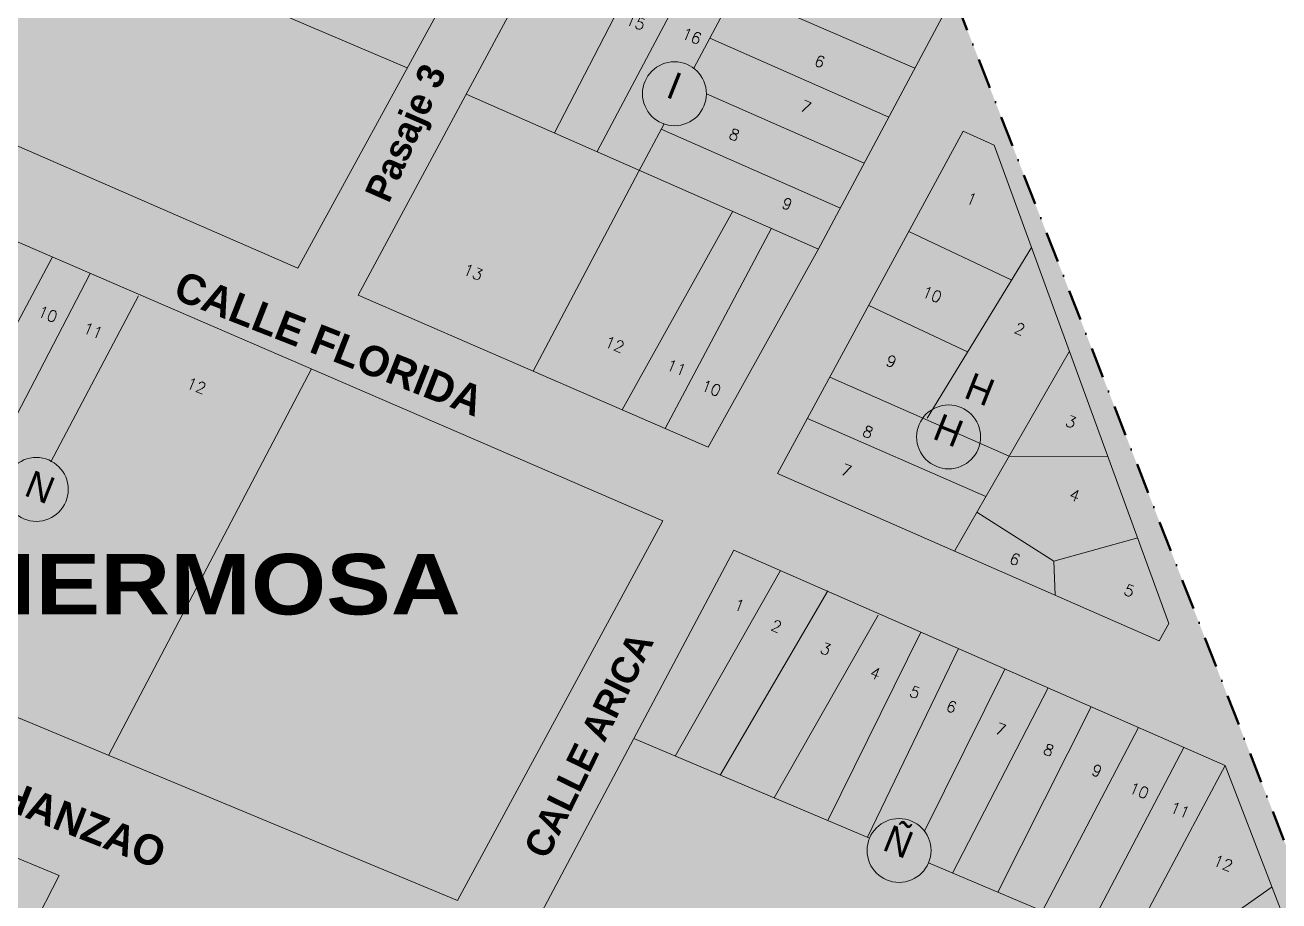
# Model space of a CAD drawing. Header units: millimetres. Extents: x -12449005 to 6504000, y 604360 to 27735491.
# Drawn here: x 713608.4 to 713815.4, y 9106561.2 to 9106705.9 of the extents above; entities that cross this region are included whole.
import ezdxf
from ezdxf.enums import TextEntityAlignment as Align

# ---------------------------------------------------------------- set-up
doc = ezdxf.new("R2010")
doc.units = ezdxf.units.MM
doc.header["$MEASUREMENT"] = 0
doc.header["$PDMODE"] = 3
doc.header["$PDSIZE"] = 0.5
doc.linetypes.add('DASHDOTX2', pattern=[50.8, 25.4, -12.7, 0, -12.7])
doc.linetypes.add('HIDDEN', pattern=[9.525, 6.35, -3.175])
doc.layers.get('0').update_dxf_attribs({"lineweight": 15})
for name, color, linetype, lineweight in [('-lote-numere', 2, 'Continuous', 13), ('02-Trazo', 130, 'Continuous', 9), ('A_LIMITES SECTORES', 1, 'DASHDOTX2', 50), ('JL - LOTE PRESCRITO', 190, 'Continuous', 30), ('JL - LOTES EXCEPTUADO', 33, 'Continuous', 30), ('Manzana', 3, 'Continuous', 18)]:
    doc.layers.add(name, color=color, linetype=linetype, lineweight=lineweight)
for name, color, linetype in [('_CALLES', 251, 'Continuous'), ('CALLES', 7, 'Continuous'), ('LOTES', 41, 'Continuous'), ('NUEVA ESPERANZA II', 160, 'Continuous')]:
    doc.layers.add(name, color=color, linetype=linetype)
doc.styles.add('CALLES', font='romans.shx', dxfattribs={"height": 2.5})
doc.styles.add('cota100', font='trebuc.ttf')
doc.styles.add('SEELGA01N', font='SIMPLEX.SHX')
doc.styles.get("Standard").update_dxf_attribs({"font": 'arial.ttf'})
doc.dimstyles.new('COTA _100', dxfattribs={"dimscale": 1.26, "dimtxt": 0.95, "dimasz": 0.04, "dimexe": 0.06, "dimexo": 0.1, "dimgap": 0.04, "dimtad": 0, "dimzin": 1, "dimdsep": 46, "dimtxsty": 'cota100', "dimblk": 'ARCHTICK', "dimcen": 0.09, "dimdle": 0.06, "dimse1": 1, "dimse2": 1, "dimsd1": 1, "dimsd2": 1, "dimclrd": 256, "dimclre": 178, "dimclrt": 7, "dimaunit": 1, "dimadec": 3, "dimazin": 0, "dimtfac": 1, "dimtmove": 2, "dimatfit": 2, "dimldrblk": 'ARCHTICK', "dimfxl": 1, "dimarcsym": 0})

# ---------------------------------------------------------------- blocks, each defined once
blk = doc.blocks.new('*D51')
at = {"layer": 'DEFPOINTS', "color": 0, "ltscale": 0.3, "transparency": 16777216}
for p in [(711798.11, 9107297.2, 0), (638644.95, 8884680.95), (638646.1, 8884680.58, 0)]:
    blk.add_point(p, dxfattribs=at)
at = {"layer": 'JL - LOTE PRESCRITO', "color": 7, "ltscale": 0.3, "transparency": 16777216, "insert": (1552507.84, 18611954.35), "char_height": 1.425, "attachment_point": 5, "rotation": 71.8094, "style": 'cota100'}
blk.add_mtext('234327.50', dxfattribs=at)
blk = doc.blocks.new('_ARCHTICK')
at = {"color": 0, "linetype": 'ByBlock', "const_width": 0.15}
blk.add_lwpolyline([(-0.5, -0.5), (0.5, 0.5)], dxfattribs=at)
blk = doc.blocks.new('*D53')
at = {"layer": 'DEFPOINTS', "color": 0, "ltscale": 0.3, "transparency": 16777216}
for p in [(711952.33, 9107351.33, 0), (711965.47, 9107341.68, 0), (711966.31, 9107342.82)]:
    blk.add_point(p, dxfattribs=at)
at = {"layer": 'JL - LOTE PRESCRITO', "color": 7, "ltscale": 0.3, "transparency": 16777216, "insert": (6503997.51, 4786217.92), "char_height": 1.425, "attachment_point": 5, "rotation": 323.7083, "style": 'cota100'}
blk.add_mtext('16.31', dxfattribs=at)
blk = doc.blocks.new('*D73')
at = {"layer": 'DEFPOINTS', "color": 0, "linetype": 'HIDDEN', "ltscale": 0.3, "transparency": 16777216}
for p in [(712011.73, 9107605.05, 0), (712012.2, 9107605.85, 0), (4170697.19, 7066169.49, 0)]:
    blk.add_point(p, dxfattribs=at)
at = {"layer": 'NUEVA ESPERANZA II', "color": 7, "linetype": 'HIDDEN', "lineweight": 0, "ltscale": 0.3, "transparency": 16777216, "insert": (2441354.93, 8086888.07, 0), "char_height": 1.197, "attachment_point": 5, "rotation": 329.4494, "style": 'cota100'}
blk.add_mtext('4016212.68', dxfattribs=at)
blk = doc.blocks.new('*D76')
at = {"layer": 'DEFPOINTS', "color": 0, "linetype": 'HIDDEN', "ltscale": 0.3, "transparency": 16777216}
for p in [(712060.23, 9107364.32, 0), (4611601.15, 6212854.71, 0), (4611601.67, 6212855.42, 0)]:
    blk.add_point(p, dxfattribs=at)
at = {"layer": 'NUEVA ESPERANZA II', "color": 7, "linetype": 'HIDDEN', "lineweight": 0, "ltscale": 0.3, "transparency": 16777216, "insert": (2661831.21, 7660110.22, 0), "char_height": 1.197, "attachment_point": 5, "rotation": 323.4146, "style": 'cota100'}
blk.add_mtext('4856398.38', dxfattribs=at)
blk = doc.blocks.new('*D277')
at = {"layer": 'DEFPOINTS', "color": 0, "ltscale": 0.3, "transparency": 16777216}
for p in [(5920851.92, 23470790.36), (5920853.1, 23470789.93, 0), (712025.22, 9107418.43, 0)]:
    blk.add_point(p, dxfattribs=at)
at = {"layer": 'JL - LOTES EXCEPTUADO', "color": 7, "ltscale": 0.3, "transparency": 16777216, "insert": (-3004046.3, 604365.52), "char_height": 1.425, "attachment_point": 5, "rotation": 70.067, "style": 'cota100'}
blk.add_mtext('15278688.71', dxfattribs=at)

msp = doc.modelspace()

# ---------------------------------------------------------------- hatches: boundary and pattern name
at = {"transparency": 33554508}
h = msp.add_hatch(color=71, dxfattribs=at)
h.dxf.hatch_style = 1
h.paths.add_polyline_path([(713758.353, 9106719.387), (713966.816, 9106795.055), (713897.57, 9106973.891), (713629.208, 9106877.361), (713599.427, 9106823.03), (713529.846, 9106696.132), (713306.786, 9106788.683), (713234.32, 9106619.557), (713849.883, 9106358.794), (713884.937, 9106395.346)])

# ---------------------------------------------------------------- linework, layer by layer
at = {"layer": '02-Trazo', "color": 7}
for centre in [(713715.595, 9106694.589), (713760.846, 9106637.905), (713610.251, 9106629.228), (713752.668, 9106569.585)]:
    msp.add_circle(centre, 5.276, dxfattribs=at)
at = {"layer": 'A_LIMITES SECTORES', "color": 71, "ltscale": 0.2}
msp.add_lwpolyline([(713599.427, 9106823.03), (713629.208, 9106877.361), (713897.57, 9106973.891), (713966.816, 9106795.055), (713758.353, 9106719.387), (713884.937, 9106395.346), (713849.883, 9106358.794), (713234.32, 9106619.557), (713306.786, 9106788.683), (713529.846, 9106696.132), (713599.427, 9106823.03)], close=True, dxfattribs=at)
at = {"layer": 'LOTES', "color": 7, "lineweight": 15}
for p, q in [((713569.161, 9106742.556), (713671.498, 9106698.852)), ((713711.165, 9106717.958), (713695.78, 9106688.134)), ((713718.54, 9106714.754), (713702.818, 9106685.035)), ((713725.638, 9106711.671), (713718.776, 9106698.798)), ((713725.638, 9106711.671), (713755.288, 9106698.791)), ((713721.417, 9106703.752), (713750.99, 9106690.731)), ((713681.212, 9106694.548), (713739.371, 9106668.942)), ((713720.871, 9106694.603), (713746.935, 9106683.127)), ((713713.874, 9106689.601), (713709.668, 9106681.712)), ((713713.41, 9106688.732), (713742.981, 9106675.712)), ((713709.668, 9106681.712), (713692.264, 9106648.761)), ((713725.208, 9106675.177), (713706.952, 9106642.387)), ((713731.591, 9106672.367), (713714.073, 9106639.297)), ((713754.269, 9106671.812), (713771.265, 9106663.806)), ((713774.556, 9106669.18), (713757.304, 9106641.011)), ((713578.756, 9106603.434), (713612.883, 9106667.537)), ((713585.766, 9106600.647), (713619.159, 9106664.918)), ((713627.145, 9106661.231), (713612.655, 9106633.782)), ((713747.682, 9106659.617), (713763.994, 9106651.934)), ((713761.848, 9106619.034), (713780.794, 9106652.089)), ((713622.2, 9106585.364), (713655.687, 9106649.125)), ((713741.255, 9106647.787), (713770.843, 9106634.728)), ((713737.555, 9106640.957), (713767.021, 9106628.06)), ((713770.843, 9106634.728), (713787.168, 9106634.626)), ((713765.524, 9106625.448), (713778.224, 9106617.396)), ((713792.059, 9106621.226), (713778.224, 9106617.396)), ((713778.224, 9106617.396), (713778.426, 9106611.77)), ((713733.095, 9106615.815), (713715.724, 9106585.188)), ((713740.921, 9106612.469), (713723.162, 9106582.047)), ((713749.195, 9106608.477), (713732.07, 9106578.284)), ((713756.263, 9106605.653), (713740.908, 9106574.552)), ((713762.468, 9106602.931), (713747.458, 9106571.786)), ((713770.156, 9106599.559), (713756.889, 9106572.751)), ((713777.264, 9106596.441), (713761.489, 9106565.86)), ((713784.402, 9106593.309), (713768.966, 9106562.702)), ((713792.182, 9106589.897), (713776.338, 9106559.589)), ((713708.892, 9106588.073), (713747.808, 9106571.638)), ((713799.652, 9106586.62), (713783.86, 9106556.412)), ((713806.495, 9106583.618), (713790.492, 9106553.611)), ((713757.529, 9106567.532), (713796.445, 9106551.097)), ((713796.445, 9106551.097), (713814.235, 9106563.564))]:
    msp.add_line(p, q, dxfattribs=at)
at = {"layer": 'Manzana', "color": 7, "lineweight": 15}
for p, q in [((713687.656, 9106728.428), (713653.444, 9106665.804)), ((713697.073, 9106724.08), (713663.359, 9106661.304)), ((713653.444, 9106665.804), (713551.59, 9106710.151)), ((713739.281, 9106668.773), (713761.165, 9106709.812)), ((713713.692, 9106624.045), (713545.239, 9106696.879)), ((713732.618, 9106631.843), (713763.273, 9106688.433)), ((713763.273, 9106688.433), (713768.386, 9106686.082)), ((713768.386, 9106686.082), (713797.216, 9106607.099)), ((713721.17, 9106636.218), (713739.281, 9106668.773)), ((713663.359, 9106661.304), (713721.17, 9106636.218)), ((713510.387, 9106631.754), (713679.794, 9106561.317)), ((713795.603, 9106604.243), (713732.618, 9106631.843)), ((713679.794, 9106561.317), (713713.692, 9106624.045)), ((713692.089, 9106556.398), (713725.398, 9106619.192)), ((713725.398, 9106619.192), (713806.495, 9106583.618)), ((713797.216, 9106607.099), (713795.603, 9106604.243)), ((713614.002, 9106565.429), (713563.517, 9106586.423)), ((713806.495, 9106583.618), (713836.082, 9106506.957)), ((713574.925, 9106489.607), (713614.002, 9106565.429))]:
    msp.add_line(p, q, dxfattribs=at)

# ---------------------------------------------------------------- texts
at = {"layer": '-lote-numere', "color": 7, "style": 'SEELGA01N'}
for s, p in [('15', (713709.204, 9106706.441)), ('16', (713718.445, 9106704.121)), ('6', (713739.582, 9106699.923)), ('7', (713737.268, 9106692.432)), ('8', (713725.473, 9106687.826)), ('9', (713734.21, 9106676.385)), ('1', (713764.639, 9106677.195)), ('13', (713682.353, 9106665.132)), ('10', (713758.11, 9106661.424)), ('10', (713612.144, 9106658.173)), ('11', (713619.608, 9106655.465)), ('2', (713772.616, 9106655.737)), ('12', (713705.723, 9106653.185)), ('11', (713715.932, 9106649.347)), ('9', (713751.392, 9106650.385)), ('12', (713636.686, 9106646.347)), ('10', (713721.67, 9106645.959)), ('8', (713747.533, 9106638.726)), ('3', (713781.065, 9106640.398)), ('7', (713743.975, 9106632.38)), ('4', (713781.673, 9106628.257)), ('6', (713771.783, 9106617.702)), ('5', (713790.684, 9106612.516)), ('1', (713726.321, 9106610.096)), ('2', (713732.447, 9106606.626)), ('3', (713740.538, 9106602.892)), ('4', (713748.763, 9106598.845)), ('5', (713755.29, 9106595.733)), ('6', (713761.323, 9106593.334)), ('7', (713769.414, 9106589.6)), ('8', (713777.37, 9106586.178)), ('9', (713785.327, 9106582.756)), ('10', (713792.3, 9106579.467)), ('11', (713799.05, 9106576.266)), ('12', (713806.17, 9106567.485))]:
    msp.add_text(s, height=1.875, rotation=338.31859, dxfattribs=at).set_placement(p, align=Align.MIDDLE_CENTER)
at = {"color": 5, "insert": (713441.007, 9106618.574), "char_height": 10, "attachment_point": 1}
msp.add_mtext_dynamic_manual_height_columns('\\pi70.54147;{\\fArial Black|b0|i0|c0|p34;\\C91;A.H. VILLA HERMOSA}', width=306.40354, gutter_width=1, heights=[0], dxfattribs=at)
at = {"layer": '02-Trazo', "color": 7, "char_height": 4.5, "width": 14.0003, "attachment_point": 1, "rotation": 338.31859}
for s, insert in [('{\\fComic Sans MS|b0|i0|c0|p66;I}', (713715.634, 9106698.32)), ('{\\fComic Sans MS|b0|i0|c0|p66;H}', (713759.645, 9106641.877)), ('{\\fComic Sans MS|b0|i0|c0|p66;N}', (713609.69, 9106632.513)), ('{\\fComic Sans MS|b0|i0|c0|p66;Ñ}', (713751.391, 9106573.943))]:
    msp.add_mtext(s, dxfattribs=dict(at, insert=insert))
at = {"layer": '_CALLES', "color": 7, "char_height": 5, "width": 141.64894, "attachment_point": 1, "rotation": 338.60143, "style": 'CALLES'}
for s, insert in [('{\\fComic Sans MS|b1|i0|c0|p66; CALLE FLORIDA}', (713632.718, 9106666.156)), ('{\\fComic Sans MS|b1|i0|c0|p66;AVENIDA  WICHANZAO}', (713561.918, 9106598.629))]:
    msp.add_mtext(s, dxfattribs=dict(at, insert=insert))
at = {"layer": 'CALLES', "color": 7, "attachment_point": 1}
for s, insert, char_height, width, rotation in [('{\\fComic Sans MS|b1|i0|c0|p66;Pasaje 3}', (713664.357, 9106678.137), 4.44934, 108.6864, 66.31859), ('{\\fComic Sans MS|b0|i0|c0|p66;I}', (713715.634, 9106698.32), 4.5, 14.0003, 338.31859), ('{\\fComic Sans MS|b0|i0|c0|p66;H}', (713764.819, 9106648.658), 4.5, 14.0003, 338.31859), ('{\\fComic Sans MS|b0|i0|c0|p66;N}', (713609.69, 9106632.513), 4.5, 14.0003, 338.31859), ('{\\fComic Sans MS|b1|i0|c0|p66;CALLE ARICA}', (713690.573, 9106569.884), 4.44934, 108.6864, 63.96004), ('{\\fComic Sans MS|b0|i0|c0|p66;Ñ}', (713751.391, 9106573.943), 4.5, 14.0003, 338.31859)]:
    msp.add_mtext(s, dxfattribs=dict(at, insert=insert, char_height=char_height, width=width, rotation=rotation))

# ---------------------------------------------------------------- dimensions: what is measured, and where the dimension line sits
at = {"layer": 'JL - LOTE PRESCRITO', "ltscale": 0.3}
for base, p1, p2, angle, picture, middle in [((638644.95, 8884680.953, 0), (711798.107, 9107297.202, 0), (638646.098, 8884680.575, 0), 251.80943, '*D51', (1552507.844, 18611954.349, 0)), ((711966.313, 9107342.822, 0), (711952.326, 9107351.331, 0), (711965.473, 9107341.678, 0), 323.70827, '*D53', (6503997.511, 4786217.922, 0))]:
    dim = msp.add_linear_dim(base=base, p1=p1, p2=p2, angle=angle, dimstyle='COTA _100', override={"dimscale": 1.5}, dxfattribs=at)
    dim.commit()
    dim.dimension.update_dxf_attribs({"geometry": picture, "text_midpoint": middle, "dimtype": 161})
at = {"layer": 'JL - LOTES EXCEPTUADO', "ltscale": 0.3}
dim = msp.add_linear_dim(base=(5920851.924857054, 23470790.356056061, 0.000000005), p1=(712025.222492767, 9107418.427517591, 0.000000004), p2=(5920853.097571281, 23470789.930775229, 0.000000001), angle=70.066995566, dimstyle='COTA _100', override={"dimscale": 1.5}, dxfattribs=at)
dim.commit()
dim.dimension.update_dxf_attribs({"geometry": '*D277', "text_midpoint": (-3004046.296434489, 604365.524695335, 0.000000005), "dimtype": 161})
at = {"layer": 'NUEVA ESPERANZA II', "linetype": 'HIDDEN', "lineweight": 0, "ltscale": 0.3}
for p1, p2, distance, picture, middle in [((4170697.188284783, 7066169.48580675, 0.000000001), (712011.729687415, 9107605.053734764, 0.000000001), -0.93001305, '*D73', (2441354.931710498, 8086888.07068019, 0.000000001)), ((712060.231841858, 9107364.317540675, 0.000000001), (4611601.151797256, 6212854.712911038, 0.000000001), 0.875501777, '*D76', (2661831.213635954, 7660110.218227286, 0.000000001))]:
    dim = msp.add_aligned_dim(p1=p1, p2=p2, distance=distance, dimstyle='COTA _100', dxfattribs=at)
    dim.commit()
    dim.dimension.update_dxf_attribs({"geometry": picture, "text_midpoint": middle})

doc.saveas('drawing.dxf')
